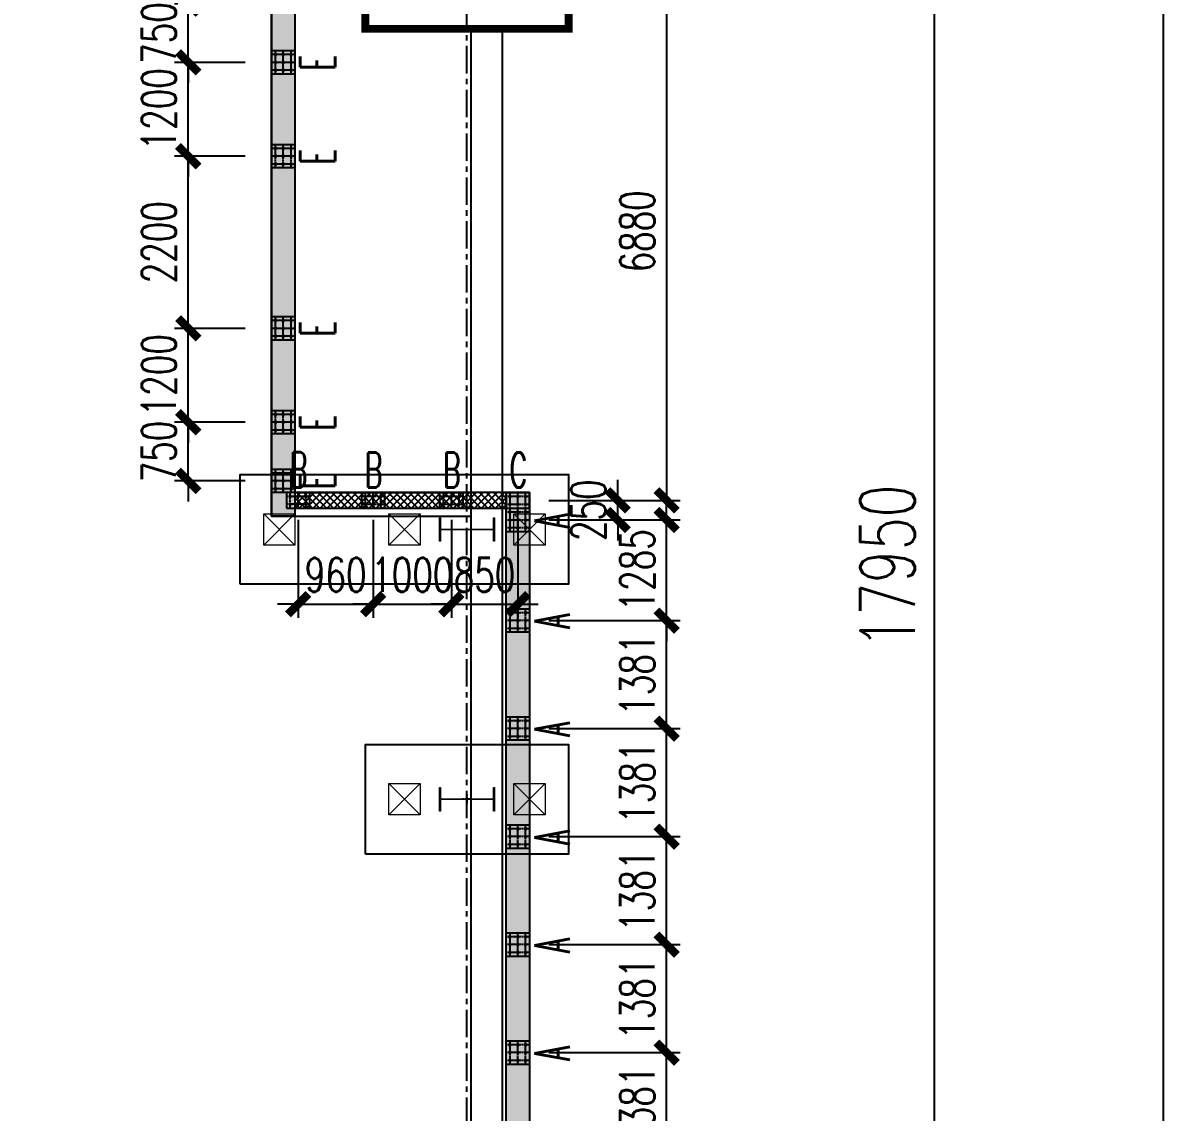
# Model space of a CAD drawing. Extents: x 782294 to 1727252, y -631030 to 17645.
# Drawn here: x 1177298 to 1191883, y -549418 to -535493 of the extents above; entities that cross this region are included whole.
import ezdxf

# ---------------------------------------------------------------- set-up
doc = ezdxf.new("R2010")
doc.units = 0
doc.linetypes.add('CENTER', pattern=[2, 1.25, -0.25, 0.25, -0.25])
doc.layers.get('Defpoints').update_dxf_attribs({"color": 210})
for name, color, linetype in [('!ZN3-铝板幕墙-3', 3, 'Continuous'), ('2钢材断面', 2, 'Continuous'), ('30预埋件', 30, 'Continuous'), ('40钢材投影', 40, 'Continuous'), ('A-AXIS-DP', 126, 'Continuous'), ('ALT_CEN-0-30', 1, 'CENTER'), ('DIM', 173, 'Continuous'), ('DOTE', 1, 'CENTER'), ('S-BKL', 4, 'Continuous'), ('S-DOTE1', 140, 'CENTER'), ('S-HATCH1-W', 252, 'Continuous'), ('结构轮廓线', 1, 'Continuous')]:
    doc.layers.add(name, color=color, linetype=linetype)
doc.layers.add('A-云线2', color=3, linetype='Continuous', plot=False)
for name, color, linetype, lineweight in [('S-col', 2, 'Continuous', 0), ('S-ct', 2, 'Continuous', 0), ('S-zhuang', 1, 'Continuous', 0)]:
    doc.layers.add(name, color=color, linetype=linetype, lineweight=lineweight)
doc.styles.add('DHTEXT-1', font='romans.shx', dxfattribs={"width": 0.7, "bigfont": 'chinese.shx'})
doc.dimstyles.new('ZN175', dxfattribs={"dimscale": 175, "dimtxt": 2.5, "dimasz": 1.5, "dimexe": 1, "dimexo": 2, "dimgap": 0.9, "dimtad": 1, "dimdec": 0, "dimdsep": 46, "dimtxsty": 'DHTEXT-1', "dimblk": 'ARCHTICK', "dimcen": 2.5, "dimclrd": 173, "dimclre": 173, "dimclrt": 7, "dimazin": 2, "dimtfac": 1, "dimtdec": 0, "dimtix": 1, "dimtmove": 2, "dimatfit": 3, "dimfxl": 0, "dimtolj": 1, "dimtzin": 0, "dimarcsym": 0})
doc.dimstyles.new('ZN280', dxfattribs={"dimscale": 280, "dimtxt": 2.5, "dimasz": 1.5, "dimexe": 1, "dimexo": 2, "dimgap": 0.9, "dimtad": 1, "dimdec": 0, "dimdsep": 46, "dimtxsty": 'DHTEXT-1', "dimblk": 'ARCHTICK', "dimcen": 2.5, "dimclrd": 173, "dimclre": 173, "dimclrt": 7, "dimazin": 2, "dimtfac": 1, "dimtdec": 0, "dimtix": 1, "dimtmove": 2, "dimatfit": 3, "dimfxl": 0, "dimarcsym": 0})
pattern_1 = [(0, (267758.463, 255248.18), (95.25, 54.992613), [63.5, -127]), (120, (267758.463, 255248.18), (-95.25, 54.992613), [63.5, -127]), (60, (267758.463, 255248.18), (2e-07, 109.985226), [-127, 63.5])]

# ---------------------------------------------------------------- blocks, each defined once
blk = doc.blocks.new('_ArchTick')
at = {"color": 0, "linetype": 'ByBlock', "const_width": 0.4}
blk.add_lwpolyline([(-0.5, -0.5), (0.5, 0.5)], dxfattribs=at)
blk = doc.blocks.new('*D1539')
at = {"layer": 'Defpoints', "color": 0, "ltscale": 2800, "transparency": 16777216}
for p in [(189981, 53850), (189981, 53850), (189981, 35900)]:
    blk.add_point(p, dxfattribs=at)
at = {"layer": 'DIM', "color": 173, "linetype": 'ByBlock', "lineweight": -2, "ltscale": 2800, "transparency": 16777216}
for p, q in [((189981, 35900), (189981, 53850)), ((190541, 53850), (190261, 53850)), ((190541, 35900), (190261, 35900))]:
    blk.add_line(p, q, dxfattribs=at)
at = {"layer": 'DIM', "color": 173, "lineweight": -2, "ltscale": 2800, "transparency": 16777216, "xscale": 420, "yscale": 420, "zscale": 420}
for p, rotation in [((189981, 53850), 90), ((189981, 35900), 270)]:
    blk.add_blockref('_ArchTick', p, dxfattribs=dict(at, rotation=rotation))
at = {"layer": 'DIM', "color": 7, "ltscale": 2800, "transparency": 16777216, "insert": (189379, 44875), "char_height": 700, "attachment_point": 5, "rotation": 90, "style": 'DHTEXT-1'}
blk.add_mtext('17950', dxfattribs=at)
blk = doc.blocks.new('*D1541')
at = {"layer": 'Defpoints', "color": 0, "ltscale": 2800, "transparency": 16777216}
for p in [(193324, 71800), (192904, 0), (193324, 0)]:
    blk.add_point(p, dxfattribs=at)
at = {"layer": 'DIM', "color": 173, "linetype": 'ByBlock', "lineweight": -2, "ltscale": 2800, "transparency": 16777216}
for p, q in [((192764, 71800), (192624, 71800)), ((192904, 71800), (192904, 0)), ((192764, 0), (192624, 0))]:
    blk.add_line(p, q, dxfattribs=at)
at = {"layer": 'DIM', "color": 173, "lineweight": -2, "ltscale": 2800, "transparency": 16777216, "xscale": 420, "yscale": 420, "zscale": 420}
for p, rotation in [((192904, 71800), 90), ((192904, 0), 270)]:
    blk.add_blockref('_ArchTick', p, dxfattribs=dict(at, rotation=rotation))
at = {"layer": 'DIM', "color": 7, "ltscale": 2800, "transparency": 16777216, "insert": (192302, 35900), "char_height": 700, "attachment_point": 5, "rotation": 90, "style": 'DHTEXT-1'}
blk.add_mtext('71800', dxfattribs=at)
blk = doc.blocks.new('20250913105912')
at = {"layer": '结构轮廓线', "color": 1, "ltscale": 500}
for p, q in [((181500, 46050), (181500, 45520)), ((181800, 46050), (181800, 45820)), ((181800, 45820), (184050, 45820)), ((181500, 45520), (184050, 45520))]:
    blk.add_line(p, q, dxfattribs=at)
blk.add_lwpolyline([(184450, 45820), (184800, 45820), (184800, 16320), (184800, 16320)], dxfattribs=at)
blk = doc.blocks.new('20250903183753')
at = {"layer": '2钢材断面'}
for p, q in [((150, 0), (-150, 0)), ((-150, 0), (-150, -300)), ((150, -300), (150, 0)), ((-150, -300), (150, -300))]:
    blk.add_line(p, q, dxfattribs=at)
at = {"layer": '40钢材投影'}
for centre, radius in [((-100, -50), 12), ((-100, -150), 12), ((-100, -50), 6), ((-100, -150), 6), ((0, -50), 12), ((0, -150), 12), ((0, -50), 6), ((0, -150), 6), ((100, -50), 12), ((100, -150), 12), ((100, -50), 6), ((100, -150), 6), ((-100, -250), 12), ((-100, -250), 6), ((0, -250), 12), ((0, -250), 6), ((100, -251), 12), ((100, -251), 6)]:
    blk.add_circle(centre, radius, dxfattribs=at)
at = {"layer": 'ALT_CEN-0-30', "ltscale": 20}
for p, q in [((-100, 0), (-100, -300)), ((0, 0), (0, -300)), ((100, 0), (100, -300)), ((-150, -50), (150, -50)), ((-150, -150), (150, -150)), ((-150, -250), (150, -250))]:
    blk.add_line(p, q, dxfattribs=at)
blk = doc.blocks.new('20250903183821')
at = {"ltscale": 50}
blk.add_blockref('20250903183753', (0, 0), dxfattribs=at)
at = {"layer": '30预埋件', "style": 'DHTEXT-1', "text_generation_flag": 6, "width": 0.55}
blk.add_attdef('B', (-105, 65), '', height=450, rotation=180, dxfattribs=at)
blk = doc.blocks.new('20250904090546')
at = {"ltscale": 500}
ref = blk.add_blockref('20250903183821', (0, -20), dxfattribs=dict(at, xscale=-1))
ref.add_attrib('B', 'A', (105, 495), dxfattribs={"layer": '30预埋件', "height": 450, "style": 'DHTEXT-1', "text_generation_flag": 6, "width": 0.55})
blk = doc.blocks.new('20250902145151')
at = {"layer": '2钢材断面'}
for p, q in [((150, 100), (-150, 100)), ((-150, 100), (-150, -100)), ((150, -100), (150, 100)), ((-150, -100), (150, -100))]:
    blk.add_line(p, q, dxfattribs=at)
at = {"layer": '40钢材投影'}
for centre, radius in [((-100, 50), 10), ((-100, 50), 5), ((0, 50), 10), ((0, 50), 5), ((100, 50), 10), ((100, 50), 5), ((-100, -50), 10), ((-100, -50), 5), ((0, -50), 10), ((0, -50), 5), ((100, -50), 10), ((100, -50), 5)]:
    blk.add_circle(centre, radius, dxfattribs=at)
at = {"layer": 'ALT_CEN-0-30', "ltscale": 20}
for p, q in [((-150, 50), (150, 50)), ((-100, 100), (-100, -100)), ((0, 100), (0, -100)), ((100, 100), (100, -100)), ((-150, -50), (150, -50))]:
    blk.add_line(p, q, dxfattribs=at)
blk = doc.blocks.new('20250912153858')
at = {"ltscale": 50}
blk.add_blockref('20250902145151', (0, 100), dxfattribs=at)
at = {"layer": '30预埋件', "style": 'DHTEXT-1', "text_generation_flag": 6, "width": 0.55}
blk.add_attdef('B', (105, -65), '', height=450, dxfattribs=at)
blk = doc.blocks.new('20250913102846')
at = {"ltscale": 500}
ref = blk.add_blockref('20250903183821', (181800, 51320), dxfattribs=dict(at, xscale=-1, rotation=270))
ref.add_attrib('B', 'E', (182315, 51215), dxfattribs={"layer": '30预埋件', "height": 450, "rotation": 270, "style": 'DHTEXT-1', "text_generation_flag": 6, "width": 0.55})
ref = blk.add_blockref('20250903183821', (181800, 50121), dxfattribs=dict(at, xscale=-1, rotation=270))
ref.add_attrib('B', 'E', (182315, 50015), dxfattribs={"layer": '30预埋件', "height": 450, "rotation": 270, "style": 'DHTEXT-1', "text_generation_flag": 6, "width": 0.55})
ref = blk.add_blockref('20250903183821', (181800, 47920), dxfattribs=dict(at, xscale=-1, rotation=270))
ref.add_attrib('B', 'E', (182315, 47815), dxfattribs={"layer": '30预埋件', "height": 450, "rotation": 270, "style": 'DHTEXT-1', "text_generation_flag": 6, "width": 0.55})
ref = blk.add_blockref('20250903183821', (181800, 46720), dxfattribs=dict(at, xscale=-1, rotation=270))
ref.add_attrib('B', 'E', (182315, 46615), dxfattribs={"layer": '30预埋件', "height": 450, "rotation": 270, "style": 'DHTEXT-1', "text_generation_flag": 6, "width": 0.55})
ref = blk.add_blockref('20250903183821', (181800, 45970), dxfattribs=dict(at, xscale=-1, rotation=270))
ref.add_attrib('B', 'E', (182315, 45865), dxfattribs={"layer": '30预埋件', "height": 450, "rotation": 270, "style": 'DHTEXT-1', "text_generation_flag": 6, "width": 0.55})
at = {"layer": 'A-云线2', "ltscale": 10, "rotation": 270}
for p in [(184820, 45470), (184820, 44185), (184820, 42804), (184820, 41423), (184820, 40042), (184820, 38662)]:
    blk.add_blockref('20250904090546', p, dxfattribs=at)
at = {"layer": '结构轮廓线', "ltscale": 500}
for p, rotation, values in [((181840, 45821), 180, {'B': 'B'}), ((182800, 45820), 180, {'B': 'B'}), ((183800, 45820), 180, {'B': 'B'}), ((184650, 45820), 179.99989445122, {'B': 'C'})]:
    blk.add_blockref('20250912153858', p, dxfattribs=dict(at, rotation=rotation)).add_auto_attribs(values)
blk = doc.blocks.new('*D1180')
at = {"layer": 'Defpoints', "color": 0, "ltscale": 1750, "transparency": 16777216}
for p in [(1183675, -541598), (1184906, -541598), (1183675, -541848)]:
    blk.add_point(p, dxfattribs=at)
at = {"layer": 'DIM', "color": 173, "linetype": 'ByBlock', "lineweight": -2, "ltscale": 1750, "transparency": 16777216}
for p, q in [((1184906, -541598), (1184906, -541336)), ((1184025, -541598), (1185081, -541598)), ((1184906, -541848), (1184906, -541598)), ((1184025, -541848), (1185081, -541848)), ((1184906, -541848), (1184906, -542111))]:
    blk.add_line(p, q, dxfattribs=at)
at = {"layer": 'DIM', "color": 173, "lineweight": -2, "ltscale": 1750, "transparency": 16777216, "xscale": 262.5, "yscale": 262.5, "zscale": 262.5}
for p, rotation in [((1184906, -541598), 270), ((1184906, -541848), 90)]:
    blk.add_blockref('_ArchTick', p, dxfattribs=dict(at, rotation=rotation))
at = {"layer": 'DIM', "color": 7, "ltscale": 1750, "transparency": 16777216, "insert": (1184530, -541723), "char_height": 437.5, "attachment_point": 5, "rotation": 90, "style": 'DHTEXT-1'}
blk.add_mtext('\\A1;250', dxfattribs=at)
blk = doc.blocks.new('*D1181')
at = {"layer": 'Defpoints', "color": 0, "ltscale": 1750, "transparency": 16777216}
for p in [(1183675, -541848), (1185532, -541848), (1183675, -543134)]:
    blk.add_point(p, dxfattribs=at)
at = {"layer": 'DIM', "color": 173, "linetype": 'ByBlock', "lineweight": -2, "ltscale": 1750, "transparency": 16777216}
for p, q in [((1185532, -541848), (1185532, -541586)), ((1184025, -541848), (1185707, -541848)), ((1185532, -543134), (1185532, -541848)), ((1184025, -543134), (1185707, -543134)), ((1185532, -543134), (1185532, -543396))]:
    blk.add_line(p, q, dxfattribs=at)
at = {"layer": 'DIM', "color": 173, "lineweight": -2, "ltscale": 1750, "transparency": 16777216, "xscale": 262.5, "yscale": 262.5, "zscale": 262.5}
for p, rotation in [((1185532, -541848), 270), ((1185532, -543134), 90)]:
    blk.add_blockref('_ArchTick', p, dxfattribs=dict(at, rotation=rotation))
at = {"layer": 'DIM', "color": 7, "ltscale": 1750, "transparency": 16777216, "insert": (1185156, -542491), "char_height": 437.5, "attachment_point": 5, "rotation": 90, "style": 'DHTEXT-1'}
blk.add_mtext('\\A1;1285', dxfattribs=at)
blk = doc.blocks.new('*D1182')
at = {"layer": 'Defpoints', "color": 0, "ltscale": 1750, "transparency": 16777216}
for p in [(1183675, -543134), (1185532, -543134), (1183675, -544515)]:
    blk.add_point(p, dxfattribs=at)
at = {"layer": 'DIM', "color": 173, "linetype": 'ByBlock', "lineweight": -2, "ltscale": 1750, "transparency": 16777216}
for p, q in [((1184025, -543134), (1185707, -543134)), ((1185532, -544515), (1185532, -543134)), ((1184025, -544515), (1185707, -544515))]:
    blk.add_line(p, q, dxfattribs=at)
at = {"layer": 'DIM', "color": 173, "lineweight": -2, "ltscale": 1750, "transparency": 16777216, "xscale": 262.5, "yscale": 262.5, "zscale": 262.5}
for p, rotation in [((1185532, -543134), 90), ((1185532, -544515), 270)]:
    blk.add_blockref('_ArchTick', p, dxfattribs=dict(at, rotation=rotation))
at = {"layer": 'DIM', "color": 7, "ltscale": 1750, "transparency": 16777216, "insert": (1185156, -543824), "char_height": 437.5, "attachment_point": 5, "rotation": 90, "style": 'DHTEXT-1'}
blk.add_mtext('\\A1;1381', dxfattribs=at)
blk = doc.blocks.new('*D1183')
at = {"layer": 'Defpoints', "color": 0, "ltscale": 1750, "transparency": 16777216}
for p in [(1183675, -544515), (1185532, -544515), (1183675, -545895)]:
    blk.add_point(p, dxfattribs=at)
at = {"layer": 'DIM', "color": 173, "linetype": 'ByBlock', "lineweight": -2, "ltscale": 1750, "transparency": 16777216}
for p, q in [((1184025, -544515), (1185707, -544515)), ((1185532, -545895), (1185532, -544515)), ((1184025, -545895), (1185707, -545895))]:
    blk.add_line(p, q, dxfattribs=at)
at = {"layer": 'DIM', "color": 173, "lineweight": -2, "ltscale": 1750, "transparency": 16777216, "xscale": 262.5, "yscale": 262.5, "zscale": 262.5}
for p, rotation in [((1185532, -544515), 90), ((1185532, -545895), 270)]:
    blk.add_blockref('_ArchTick', p, dxfattribs=dict(at, rotation=rotation))
at = {"layer": 'DIM', "color": 7, "ltscale": 1750, "transparency": 16777216, "insert": (1185156, -545205), "char_height": 437.5, "attachment_point": 5, "rotation": 90, "style": 'DHTEXT-1'}
blk.add_mtext('\\A1;1381', dxfattribs=at)
blk = doc.blocks.new('*D1184')
at = {"layer": 'Defpoints', "color": 0, "ltscale": 1750, "transparency": 16777216}
for p in [(1183675, -545895), (1185532, -545895), (1183675, -547276)]:
    blk.add_point(p, dxfattribs=at)
at = {"layer": 'DIM', "color": 173, "linetype": 'ByBlock', "lineweight": -2, "ltscale": 1750, "transparency": 16777216}
for p, q in [((1184025, -545895), (1185707, -545895)), ((1185532, -547276), (1185532, -545895)), ((1184025, -547276), (1185707, -547276))]:
    blk.add_line(p, q, dxfattribs=at)
at = {"layer": 'DIM', "color": 173, "lineweight": -2, "ltscale": 1750, "transparency": 16777216, "xscale": 262.5, "yscale": 262.5, "zscale": 262.5}
for p, rotation in [((1185532, -545895), 90), ((1185532, -547276), 270)]:
    blk.add_blockref('_ArchTick', p, dxfattribs=dict(at, rotation=rotation))
at = {"layer": 'DIM', "color": 7, "ltscale": 1750, "transparency": 16777216, "insert": (1185156, -546586), "char_height": 437.5, "attachment_point": 5, "rotation": 90, "style": 'DHTEXT-1'}
blk.add_mtext('\\A1;1381', dxfattribs=at)
blk = doc.blocks.new('*D1185')
at = {"layer": 'Defpoints', "color": 0, "ltscale": 1750, "transparency": 16777216}
for p in [(1183675, -547276), (1185532, -547276), (1183675, -548657)]:
    blk.add_point(p, dxfattribs=at)
at = {"layer": 'DIM', "color": 173, "linetype": 'ByBlock', "lineweight": -2, "ltscale": 1750, "transparency": 16777216}
for p, q in [((1184025, -547276), (1185707, -547276)), ((1185532, -548657), (1185532, -547276)), ((1184025, -548657), (1185707, -548657))]:
    blk.add_line(p, q, dxfattribs=at)
at = {"layer": 'DIM', "color": 173, "lineweight": -2, "ltscale": 1750, "transparency": 16777216, "xscale": 262.5, "yscale": 262.5, "zscale": 262.5}
for p, rotation in [((1185532, -547276), 90), ((1185532, -548657), 270)]:
    blk.add_blockref('_ArchTick', p, dxfattribs=dict(at, rotation=rotation))
at = {"layer": 'DIM', "color": 7, "ltscale": 1750, "transparency": 16777216, "insert": (1185156, -547966), "char_height": 437.5, "attachment_point": 5, "rotation": 90, "style": 'DHTEXT-1'}
blk.add_mtext('\\A1;1381', dxfattribs=at)
blk = doc.blocks.new('*D1186')
at = {"layer": 'Defpoints', "color": 0, "ltscale": 1750, "transparency": 16777216}
for p in [(1183675, -548657), (1185532, -548657), (1183675, -550038)]:
    blk.add_point(p, dxfattribs=at)
at = {"layer": 'DIM', "color": 173, "linetype": 'ByBlock', "lineweight": -2, "ltscale": 1750, "transparency": 16777216}
for p, q in [((1184025, -548657), (1185707, -548657)), ((1185532, -550038), (1185532, -548657)), ((1184025, -550038), (1185707, -550038))]:
    blk.add_line(p, q, dxfattribs=at)
at = {"layer": 'DIM', "color": 173, "lineweight": -2, "ltscale": 1750, "transparency": 16777216, "xscale": 262.5, "yscale": 262.5, "zscale": 262.5}
for p, rotation in [((1185532, -548657), 90), ((1185532, -550038), 270)]:
    blk.add_blockref('_ArchTick', p, dxfattribs=dict(at, rotation=rotation))
at = {"layer": 'DIM', "color": 7, "ltscale": 1750, "transparency": 16777216, "insert": (1185156, -549347), "char_height": 437.5, "attachment_point": 5, "rotation": 90, "style": 'DHTEXT-1'}
blk.add_mtext('\\A1;1381', dxfattribs=at)
blk = doc.blocks.new('*D1202')
at = {"layer": 'Defpoints', "color": 0, "ltscale": 1750, "transparency": 16777216}
for p in [(1182779, -541498), (1183629, -541498), (1183629, -542925)]:
    blk.add_point(p, dxfattribs=at)
at = {"layer": 'DIM', "color": 173, "linetype": 'ByBlock', "lineweight": -2, "ltscale": 1750, "transparency": 16777216}
for p, q in [((1182779, -541848), (1182779, -543100)), ((1183629, -541848), (1183629, -543100)), ((1182779, -542925), (1182517, -542925)), ((1182779, -542925), (1183629, -542925)), ((1183629, -542925), (1183891, -542925))]:
    blk.add_line(p, q, dxfattribs=at)
at = {"layer": 'DIM', "color": 173, "lineweight": -2, "ltscale": 1750, "transparency": 16777216, "xscale": 262.5, "yscale": 262.5, "zscale": 262.5}
blk.add_blockref('_ArchTick', (1182779, -542925), dxfattribs=at)
at = {"layer": 'DIM', "color": 173, "lineweight": -2, "ltscale": 1750, "transparency": 16777216, "xscale": 262.5, "yscale": 262.5, "zscale": 262.5, "rotation": 180}
blk.add_blockref('_ArchTick', (1183629, -542925), dxfattribs=at)
at = {"layer": 'DIM', "color": 7, "ltscale": 1750, "transparency": 16777216, "insert": (1183204, -542549), "char_height": 437.5, "attachment_point": 5, "style": 'DHTEXT-1'}
blk.add_mtext('\\A1;850', dxfattribs=at)
blk = doc.blocks.new('*D1203')
at = {"layer": 'Defpoints', "color": 0, "ltscale": 1750, "transparency": 16777216}
for p in [(1181779, -541498), (1182779, -541498), (1182779, -542925)]:
    blk.add_point(p, dxfattribs=at)
at = {"layer": 'DIM', "color": 173, "linetype": 'ByBlock', "lineweight": -2, "ltscale": 1750, "transparency": 16777216}
for p, q in [((1181779, -541848), (1181779, -543100)), ((1182779, -541848), (1182779, -543100)), ((1181779, -542925), (1181517, -542925)), ((1181779, -542925), (1182779, -542925)), ((1182779, -542925), (1183042, -542925))]:
    blk.add_line(p, q, dxfattribs=at)
at = {"layer": 'DIM', "color": 173, "lineweight": -2, "ltscale": 1750, "transparency": 16777216, "xscale": 262.5, "yscale": 262.5, "zscale": 262.5}
blk.add_blockref('_ArchTick', (1181779, -542925), dxfattribs=at)
at = {"layer": 'DIM', "color": 173, "lineweight": -2, "ltscale": 1750, "transparency": 16777216, "xscale": 262.5, "yscale": 262.5, "zscale": 262.5, "rotation": 180}
blk.add_blockref('_ArchTick', (1182779, -542925), dxfattribs=at)
at = {"layer": 'DIM', "color": 7, "ltscale": 1750, "transparency": 16777216, "insert": (1182279, -542549), "char_height": 437.5, "attachment_point": 5, "style": 'DHTEXT-1'}
blk.add_mtext('\\A1;1000', dxfattribs=at)
blk = doc.blocks.new('*D1204')
at = {"layer": 'Defpoints', "color": 0, "ltscale": 1750, "transparency": 16777216}
for p in [(1180819, -541498), (1181779, -541498), (1181779, -542925)]:
    blk.add_point(p, dxfattribs=at)
at = {"layer": 'DIM', "color": 173, "linetype": 'ByBlock', "lineweight": -2, "ltscale": 1750, "transparency": 16777216}
for p, q in [((1180819, -541848), (1180819, -543100)), ((1181779, -541848), (1181779, -543100)), ((1180819, -542925), (1180557, -542925)), ((1180819, -542925), (1181779, -542925)), ((1181779, -542925), (1182042, -542925))]:
    blk.add_line(p, q, dxfattribs=at)
at = {"layer": 'DIM', "color": 173, "lineweight": -2, "ltscale": 1750, "transparency": 16777216, "xscale": 262.5, "yscale": 262.5, "zscale": 262.5}
blk.add_blockref('_ArchTick', (1180819, -542925), dxfattribs=at)
at = {"layer": 'DIM', "color": 173, "lineweight": -2, "ltscale": 1750, "transparency": 16777216, "xscale": 262.5, "yscale": 262.5, "zscale": 262.5, "rotation": 180}
blk.add_blockref('_ArchTick', (1181779, -542925), dxfattribs=at)
at = {"layer": 'DIM', "color": 7, "ltscale": 1750, "transparency": 16777216, "insert": (1181299, -542549), "char_height": 437.5, "attachment_point": 5, "style": 'DHTEXT-1'}
blk.add_mtext('\\A1;960', dxfattribs=at)
blk = doc.blocks.new('*D1205')
at = {"layer": 'Defpoints', "color": 0, "ltscale": 1750, "transparency": 16777216}
for p in [(1179414, -535248), (1180492, -535248), (1180492, -535998)]:
    blk.add_point(p, dxfattribs=at)
at = {"layer": 'DIM', "color": 173, "linetype": 'ByBlock', "lineweight": -2, "ltscale": 1750, "transparency": 16777216}
for p, q in [((1179414, -535248), (1179414, -534986)), ((1180142, -535248), (1179239, -535248)), ((1179414, -535998), (1179414, -535248)), ((1180142, -535998), (1179239, -535998)), ((1179414, -535998), (1179414, -536260))]:
    blk.add_line(p, q, dxfattribs=at)
at = {"layer": 'DIM', "color": 173, "lineweight": -2, "ltscale": 1750, "transparency": 16777216, "xscale": 262.5, "yscale": 262.5, "zscale": 262.5}
for p, rotation in [((1179414, -535248), 270), ((1179414, -535998), 90)]:
    blk.add_blockref('_ArchTick', p, dxfattribs=dict(at, rotation=rotation))
at = {"layer": 'DIM', "color": 7, "ltscale": 1750, "transparency": 16777216, "insert": (1179038, -535623), "char_height": 437.5, "attachment_point": 5, "rotation": 90, "style": 'DHTEXT-1'}
blk.add_mtext('\\A1;750', dxfattribs=at)
blk = doc.blocks.new('*D1206')
at = {"layer": 'Defpoints', "color": 0, "ltscale": 1750, "transparency": 16777216}
for p in [(1179414, -535998), (1180492, -535998), (1180492, -537198)]:
    blk.add_point(p, dxfattribs=at)
at = {"layer": 'DIM', "color": 173, "linetype": 'ByBlock', "lineweight": -2, "ltscale": 1750, "transparency": 16777216}
for p, q in [((1179414, -535998), (1179414, -535735)), ((1180142, -535998), (1179239, -535998)), ((1179414, -537198), (1179414, -535998)), ((1180142, -537198), (1179239, -537198)), ((1179414, -537198), (1179414, -537460))]:
    blk.add_line(p, q, dxfattribs=at)
at = {"layer": 'DIM', "color": 173, "lineweight": -2, "ltscale": 1750, "transparency": 16777216, "xscale": 262.5, "yscale": 262.5, "zscale": 262.5}
for p, rotation in [((1179414, -535998), 270), ((1179414, -537198), 90)]:
    blk.add_blockref('_ArchTick', p, dxfattribs=dict(at, rotation=rotation))
at = {"layer": 'DIM', "color": 7, "ltscale": 1750, "transparency": 16777216, "insert": (1179038, -536598), "char_height": 437.5, "attachment_point": 5, "rotation": 90, "style": 'DHTEXT-1'}
blk.add_mtext('\\A1;1200', dxfattribs=at)
blk = doc.blocks.new('*D1207')
at = {"layer": 'Defpoints', "color": 0, "ltscale": 1750, "transparency": 16777216}
for p in [(1179414, -537198), (1180492, -537198), (1180492, -539398)]:
    blk.add_point(p, dxfattribs=at)
at = {"layer": 'DIM', "color": 173, "linetype": 'ByBlock', "lineweight": -2, "ltscale": 1750, "transparency": 16777216}
for p, q in [((1180142, -537198), (1179239, -537198)), ((1179414, -539398), (1179414, -537198)), ((1180142, -539398), (1179239, -539398))]:
    blk.add_line(p, q, dxfattribs=at)
at = {"layer": 'DIM', "color": 173, "lineweight": -2, "ltscale": 1750, "transparency": 16777216, "xscale": 262.5, "yscale": 262.5, "zscale": 262.5}
for p, rotation in [((1179414, -537198), 90), ((1179414, -539398), 270)]:
    blk.add_blockref('_ArchTick', p, dxfattribs=dict(at, rotation=rotation))
at = {"layer": 'DIM', "color": 7, "ltscale": 1750, "transparency": 16777216, "insert": (1179038, -538298), "char_height": 437.5, "attachment_point": 5, "rotation": 90, "style": 'DHTEXT-1'}
blk.add_mtext('\\A1;2200', dxfattribs=at)
blk = doc.blocks.new('*D1208')
at = {"layer": 'Defpoints', "color": 0, "ltscale": 1750, "transparency": 16777216}
for p in [(1179414, -539398), (1180492, -539398), (1180492, -540598)]:
    blk.add_point(p, dxfattribs=at)
at = {"layer": 'DIM', "color": 173, "linetype": 'ByBlock', "lineweight": -2, "ltscale": 1750, "transparency": 16777216}
for p, q in [((1179414, -539398), (1179414, -539135)), ((1180142, -539398), (1179239, -539398)), ((1179414, -540598), (1179414, -539398)), ((1180142, -540598), (1179239, -540598)), ((1179414, -540598), (1179414, -540860))]:
    blk.add_line(p, q, dxfattribs=at)
at = {"layer": 'DIM', "color": 173, "lineweight": -2, "ltscale": 1750, "transparency": 16777216, "xscale": 262.5, "yscale": 262.5, "zscale": 262.5}
for p, rotation in [((1179414, -539398), 270), ((1179414, -540598), 90)]:
    blk.add_blockref('_ArchTick', p, dxfattribs=dict(at, rotation=rotation))
at = {"layer": 'DIM', "color": 7, "ltscale": 1750, "transparency": 16777216, "insert": (1179038, -539998), "char_height": 437.5, "attachment_point": 5, "rotation": 90, "style": 'DHTEXT-1'}
blk.add_mtext('\\A1;1200', dxfattribs=at)
blk = doc.blocks.new('*D1209')
at = {"layer": 'Defpoints', "color": 0, "ltscale": 1750, "transparency": 16777216}
for p in [(1179414, -540598), (1180492, -540598), (1180492, -541348)]:
    blk.add_point(p, dxfattribs=at)
at = {"layer": 'DIM', "color": 173, "linetype": 'ByBlock', "lineweight": -2, "ltscale": 1750, "transparency": 16777216}
for p, q in [((1179414, -540598), (1179414, -540335)), ((1180142, -540598), (1179239, -540598)), ((1179414, -541348), (1179414, -540598)), ((1180142, -541348), (1179239, -541348)), ((1179414, -541348), (1179414, -541611))]:
    blk.add_line(p, q, dxfattribs=at)
at = {"layer": 'DIM', "color": 173, "lineweight": -2, "ltscale": 1750, "transparency": 16777216, "xscale": 262.5, "yscale": 262.5, "zscale": 262.5}
for p, rotation in [((1179414, -540598), 270), ((1179414, -541348), 90)]:
    blk.add_blockref('_ArchTick', p, dxfattribs=dict(at, rotation=rotation))
at = {"layer": 'DIM', "color": 7, "ltscale": 1750, "transparency": 16777216, "insert": (1179038, -540973), "char_height": 437.5, "attachment_point": 5, "rotation": 90, "style": 'DHTEXT-1'}
blk.add_mtext('\\A1;750', dxfattribs=at)
blk = doc.blocks.new('*D1630')
at = {"layer": 'Defpoints', "color": 0, "ltscale": 1750, "transparency": 16777216}
for p in [(1183675, -534718), (1183675, -541598), (1185532, -541598)]:
    blk.add_point(p, dxfattribs=at)
at = {"layer": 'DIM', "color": 173, "linetype": 'ByBlock', "lineweight": -2, "ltscale": 1750, "transparency": 16777216}
for p, q in [((1184025, -534718), (1185707, -534718)), ((1185532, -534718), (1185532, -541598)), ((1184025, -541598), (1185707, -541598))]:
    blk.add_line(p, q, dxfattribs=at)
at = {"layer": 'DIM', "color": 173, "lineweight": -2, "ltscale": 1750, "transparency": 16777216, "xscale": 262.5, "yscale": 262.5, "zscale": 262.5}
for p, rotation in [((1185532, -534718), 90), ((1185532, -541598), 270)]:
    blk.add_blockref('_ArchTick', p, dxfattribs=dict(at, rotation=rotation))
at = {"layer": 'DIM', "color": 7, "ltscale": 1750, "transparency": 16777216, "insert": (1185156, -538158), "char_height": 437.5, "attachment_point": 5, "rotation": 90, "style": 'DHTEXT-1'}
blk.add_mtext('\\A1;6880', dxfattribs=at)
blk = doc.blocks.new('20250922151400')
at = {"layer": 'S-col'}
blk.add_lwpolyline([(-195790, 766820), (-195490, 766820), (-195490, 766808), (-195636, 766808), (-195636, 766132), (-195490, 766132), (-195490, 766120), (-195790, 766120), (-195790, 766132), (-195644, 766132), (-195644, 766808), (-195790, 766808)], close=True, dxfattribs=at)
blk = doc.blocks.new('S-ZHUANG-400')
at = {"layer": 'S-zhuang'}
for p, q in [((200, -200), (-200, 200)), ((-200, -200), (200, 200))]:
    blk.add_line(p, q, dxfattribs=at)
blk.add_lwpolyline([(-200, 200), (200, 200), (200, -200), (-200, -200)], close=True, dxfattribs=at)
blk = doc.blocks.new('CT2')
at = {"layer": 'S-DOTE1', "ltscale": 0.25}
for p, q in [((-193625, -187226), (-193625, -187106)), ((-193565, -187166), (-193685, -187166))]:
    blk.add_line(p, q, dxfattribs=at)
at = {"layer": 'S-HATCH1-W'}
blk.add_lwpolyline([(-194325, -185866), (-192925, -185866), (-192925, -188466), (-194325, -188466)], close=True, dxfattribs=at)
at = {"layer": 'S-zhuang'}
for p in [(-193625, -186366), (-193625, -187966)]:
    blk.add_blockref('S-ZHUANG-400', p, dxfattribs=at)
blk = doc.blocks.new('CT3a')
at = {"layer": 'S-HATCH1-W'}
blk.add_lwpolyline([(-386658, -243998), (-386658, -242598), (-382458, -242598), (-382458, -243998)], close=True, dxfattribs=at)
at = {"layer": 'S-zhuang', "rotation": 90.00000000000001}
for p in [(-386158, -243298), (-384558, -243298), (-382958, -243298)]:
    blk.add_blockref('S-ZHUANG-400', p, dxfattribs=at)
blk = doc.blocks.new('A$C46867589')
at = {"layer": 'S-HATCH1-W'}
h = blk.add_hatch(dxfattribs=at)
h.set_pattern_fill('HONEY', color=256, scale=20)
h.set_pattern_definition(pattern_1)
h.paths.add_polyline_path([(181500, 52750), (181800, 52750), (181800, 45520), (181500, 45520)])
h = blk.add_hatch(dxfattribs=at)
h.set_pattern_fill('ANSI37', color=256, scale=20)
h.set_pattern_definition([(45, (267758.46, 288388.175), (-44.90128, 44.90128), []), (135, (267758.46, 288388.175), (-44.90128, -44.90128), [])])
h.paths.add_polyline_path([(181800, 45621), (184500, 45621), (184500, 45820), (181800, 45820)])
h = blk.add_hatch(dxfattribs=at)
h.set_pattern_fill('HONEY', color=256, scale=20)
h.set_pattern_definition(pattern_1)
h.paths.add_polyline_path([(184800, 16320), (184500, 16320), (184500, 45820), (184800, 45820)])
at = {"layer": 'S-BKL'}
for p, q in [((181800, 53149), (181800, 46050)), ((184450, 51750), (184450, -400))]:
    blk.add_line(p, q, dxfattribs=at)
for points in [[(181500, 53149), (181500, 46050)], [(184050, 51750), (184050, 150), (-150, 150)]]:
    blk.add_lwpolyline(points, dxfattribs=at)
at = {"layer": 'S-ct', "const_width": 100}
blk.add_lwpolyline([(165300, 69700), (165300, 55950), (164700, 55950), (164700, 51750), (167300, 51750), (167300, 53150), (173700, 53150), (173700, 51750), (176300, 51750), (176300, 53149), (182700, 53149), (182700, 51750), (185300, 51750), (185300, 55950), (185100, 55950), (185100, 58550), (185300, 58550), (185300, 61150), (185100, 61150), (185100, 64500)], dxfattribs=at)
at = {"layer": 'S-HATCH1-W'}
for points in [[(181500, 52750), (181800, 52750), (181800, 45520), (181500, 45520)], [(181800, 45621), (184500, 45621), (184500, 45820), (181800, 45820)], [(184800, 16320), (184500, 16320), (184500, 45820), (184800, 45820)]]:
    blk.add_lwpolyline(points, close=True, dxfattribs=at)
at = {"layer": 'S-col', "rotation": 90}
for p in [(950470, 240990), (950470, 237540)]:
    blk.add_blockref('20250922151400', p, dxfattribs=at)
at = {"layer": 'S-zhuang'}
blk.add_blockref('CT3a', (567758, 288648), dxfattribs=at)
at = {"layer": 'S-zhuang', "rotation": 90}
blk.add_blockref('CT2', (-3166, 235525), dxfattribs=at)
blk = doc.blocks.new('20250821100720')
at = {"layer": 'DOTE', "ltscale": 280}
blk.add_line((184000, -8180), (184000, 83777.4), dxfattribs=at)
at = {"layer": 'DIM', "ltscale": 2800}
dim = blk.add_aligned_dim(p1=(193324.3, 71800), p2=(193324.3, 0), distance=-420.1, dimstyle='ZN280', dxfattribs=at)
dim.commit()
dim.dimension.update_dxf_attribs({"geometry": '*D1541', "text_midpoint": (192302.2, 35900)})
dim = blk.add_linear_dim(base=(189980.8, 53850), p1=(189980.8, 35900), p2=(189980.8, 53850), angle=270, dimstyle='ZN280', dxfattribs=at)
dim.commit()
dim.dimension.update_dxf_attribs({"geometry": '*D1539', "text_midpoint": (189378.8, 44875)})

msp = doc.modelspace()

# ---------------------------------------------------------------- block references
at = {"layer": '!ZN3-铝板幕墙-3', "ltscale": 1750}
msp.add_blockref('A$C46867589', (998978.7, -587318.4), dxfattribs=at)
at = {"layer": 'A-AXIS-DP', "ltscale": 2800}
msp.add_blockref('20250821100720', (998978.7, -587318.4), dxfattribs=at)
at = {"layer": '结构轮廓线', "ltscale": 500}
for name in ['20250913105912', '20250913102846']:
    msp.add_blockref(name, (998978.7, -587318.4), dxfattribs=at)

# ---------------------------------------------------------------- dimensions: what is measured, and where the dimension line sits
at = {"layer": 'DIM', "ltscale": 1750}
for base, p1, p2, picture, middle in [((1185531.8, -541598.4), (1183675.2, -534718.4), (1183675.2, -541598.4), '*D1630', (1185155.5, -538158.4)), ((1179414, -535248.4), (1180492.1, -535998), (1180492.1, -535248.4), '*D1205', (1179037.7, -535623.2)), ((1179414, -535998), (1180492.1, -537197.8), (1180492.1, -535998), '*D1206', (1179037.7, -536597.9)), ((1179414, -537197.8), (1180492.1, -539398), (1180492.1, -537197.8), '*D1207', (1179037.7, -538297.9)), ((1179414, -539398), (1180492.1, -540598), (1180492.1, -539398), '*D1208', (1179037.7, -539998)), ((1179414, -540598), (1180492.1, -541348.4), (1180492.1, -540598), '*D1209', (1179037.7, -540973.2)), ((1184906.2, -541598.4), (1183675.2, -541848.4), (1183675.2, -541598.4), '*D1180', (1184529.9, -541723.4)), ((1185531.8, -541848.4), (1183675.2, -543133.8), (1183675.2, -541848.4), '*D1181', (1185155.5, -542491.1)), ((1185531.8, -543133.8), (1183675.2, -544514.6), (1183675.2, -543133.8), '*D1182', (1185155.5, -543824.2)), ((1185531.8, -544514.6), (1183675.2, -545895.3), (1183675.2, -544514.6), '*D1183', (1185155.5, -545204.9)), ((1185531.8, -545895.3), (1183675.2, -547276.1), (1183675.2, -545895.3), '*D1184', (1185155.5, -546585.7)), ((1185531.8, -547276.1), (1183675.2, -548656.9), (1183675.2, -547276.1), '*D1185', (1185155.5, -547966.5)), ((1185531.8, -548656.9), (1183675.2, -550037.6), (1183675.2, -548656.9), '*D1186', (1185155.5, -549347.3))]:
    dim = msp.add_linear_dim(base=base, p1=p1, p2=p2, angle=90, dimstyle='ZN175', dxfattribs=at)
    dim.commit()
    dim.dimension.update_dxf_attribs({"geometry": picture, "text_midpoint": middle})
for base, p1, p2, picture, middle in [((1181779.2, -542924.8), (1180819.1, -541498.4), (1181779.2, -541498.4), '*D1204', (1181299.1, -542548.5)), ((1182779.2, -542924.8), (1181779.2, -541498.4), (1182779.2, -541498.4), '*D1203', (1182279.2, -542548.5)), ((1183628.6856, -542924.7675), (1182779.184, -541498.4307), (1183628.6856, -541498.4265), '*D1202', (1183203.9348, -542548.5175))]:
    dim = msp.add_linear_dim(base=base, p1=p1, p2=p2, dimstyle='ZN175', dxfattribs=at)
    dim.commit()
    dim.dimension.update_dxf_attribs({"geometry": picture, "text_midpoint": middle})

doc.saveas('drawing.dxf')
